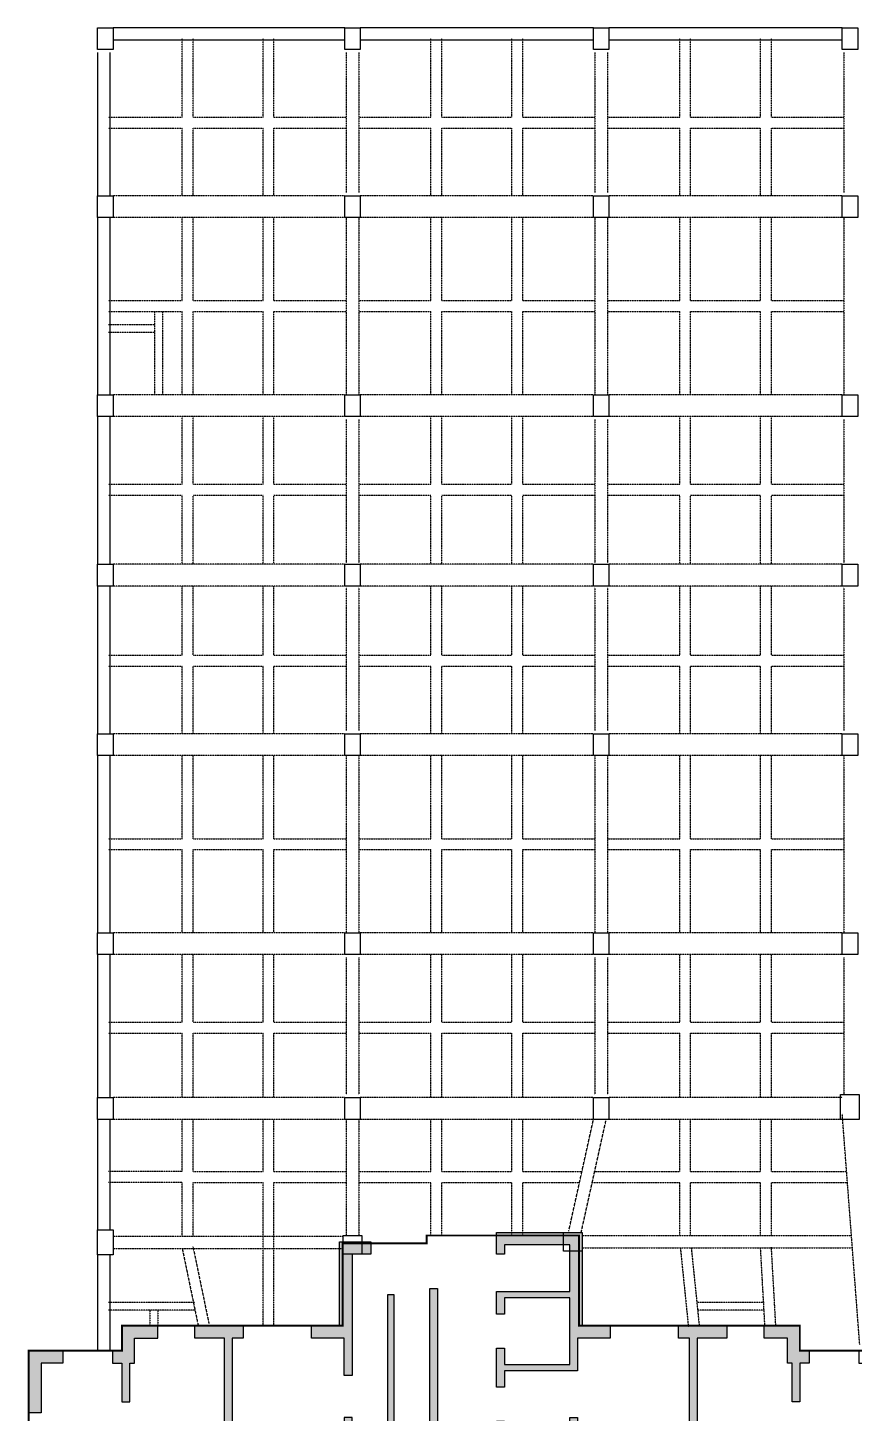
# Model space of a CAD drawing. Extents: x -1348811 to 123514, y -640545 to 749356.
# Drawn here: x -431255 to -404672, y -173609 to -129059 of the extents above; entities that cross this region are included whole.
import ezdxf

# ---------------------------------------------------------------- set-up
doc = ezdxf.new("R2010")
doc.units = 0
doc.header["$LTSCALE"] = 10
doc.header["$MEASUREMENT"] = 0
doc.linetypes.add('DASHED2', pattern=[0.375, 0.25, -0.125])
doc.linetypes.add('常规', pattern=[20, 10, 0, 10])
for name, color, linetype in [('BEAM', 4, 'DASHED2'), ('BEAM_SE', 144, 'DASHED2'), ('COLU', 1, 'CONTINUOUS'), ('cx', 60, 'CONTINUOUS'), ('dxsqt', 1, 'CONTINUOUS'), ('jlq', 1, 'CONTINUOUS'), ('PUB_HATCH', 9, 'CONTINUOUS')]:
    doc.layers.add(name, color=color, linetype=linetype)
doc.layers.add('RD-Line', color=2, linetype='常规', lineweight=0)

# ---------------------------------------------------------------- blocks, each defined once
blk = doc.blocks.new('D-JG--1F')
at = {"layer": 'PUB_HATCH'}
h = blk.add_hatch(color=256, dxfattribs=at)
h.paths.add_polyline_path([(21450, -10000), (19050, -10000), (19050, -10400), (18800, -10400), (18800, -9750), (21450, -9750)])
h.paths.add_polyline_path([(30950, -400), (30950, 300), (28200, 300), (28200, -2700), (27300, -2700), (27300, -3100), (28350, -3100), (28350, -4150), (30700, -4150), (30700, -4675), (30950, -4675), (30950, -3425), (30700, -3425), (30700, -3950), (28600, -3950), (28600, -1800), (30700, -1800), (30700, -2325), (30950, -2325), (30950, -1600), (28600, -1600), (28600, -100), (30700, -100), (30700, -400)])
h.paths.add_polyline_path([(35600, -7600), (35600, -7400), (34450, -7400), (34450, -7600), (32900, -7600), (32900, -7400), (34250, -7400), (34250, -7200), (35600, -7200), (35600, -5650), (35850, -5650), (35850, -7350), (37600, -7350), (37600, -7600)])
h.paths.add_polyline_path([(24750, -3100), (25100, -3100), (25100, -2700), (23550, -2700), (23550, -3100), (24500, -3100), (24500, -5850), (24750, -5850)])
h.paths.add_polyline_path([(39100, -2700), (39100, -3100), (39450, -3100), (39450, -5850), (39700, -5850), (39700, -3100), (40650, -3100), (40650, -2700)])
h.paths.add_polyline_path([(37650, -8850), (37650, -10000), (37400, -10000), (37400, -9100), (34750, -9100), (34750, -9500), (34500, -9500), (34500, -9100), (32900, -9100), (32900, -8850)])
h.paths.add_polyline_path([(42750, -7350), (46000, -7350), (46000, -8250), (45600, -8250), (45600, -7600), (43000, -7600), (43000, -8000), (42750, -8000)])
h.paths.add_polyline_path([(19800, -14100), (19050, -14100), (19050, -12850), (18800, -12850), (18800, -14500), (19800, -14500)])
h.paths.add_polyline_path([(22625, -14100), (23000, -14100), (23000, -14500), (21600, -14500), (21600, -14100), (22375, -14100), (22375, -12200), (22625, -12200)])
h.paths.add_polyline_path([(26800, -14500), (26200, -14500), (26200, -14100), (26550, -14100), (26550, -11900), (26800, -11900)])
h.paths.add_polyline_path([(22625, -11000), (22375, -11000), (22375, -8850), (22625, -8850)])
h.paths.add_polyline_path([(29100, -17100), (29100, -17500), (28100, -17500), (28100, -15750), (28500, -15750), (28500, -17100)])
h.paths.add_polyline_path([(32300, -17100), (31900, -17100), (31900, -15750), (31650, -15750), (31650, -17100), (30900, -17100), (30900, -17500), (32300, -17500)])
h.paths.add_polyline_path([(35800, -17500), (35100, -17500), (35100, -17100), (35400, -17100), (35400, -13350), (34500, -13350), (34500, -13100), (35800, -13100)])
h.paths.add_polyline_path([(28100, -14500), (28500, -14500), (28500, -13350), (30750, -13350), (30750, -13100), (28100, -13100)])
h.paths.add_polyline_path([(26800, -10000), (26800, -9100), (30800, -9100), (30800, -8850), (26550, -8850), (26550, -10000)])
h.paths.add_polyline_path([(28350, -5650), (28350, -7350), (26600, -7350), (26600, -7600), (28600, -7600), (28600, -6500), (30950, -6500), (30950, -6500), (30950, -5775), (30700, -5775), (30700, -6300), (28600, -6300), (28600, -5650)])
h.paths.add_polyline_path([(33100, -1500), (32850, -1500), (32850, -6400), (33100, -6400)])
h.paths.add_polyline_path([(35600, -400), (35600, -4300), (35850, -4300), (35850, -3100), (36900, -3100), (36900, -2700), (36000, -2700), (36000, 0), (35000, 0), (35000, -400)])
h.paths.add_polyline_path([(38000, -14100), (37650, -14100), (37650, -12200), (37400, -12200), (37400, -14500), (38000, -14500)])
h.paths.add_polyline_path([(41575, -8850), (41575, -11000), (41825, -11000), (41825, -8850)])
h.paths.add_polyline_path([(42600, -14100), (42600, -14500), (41200, -14500), (41200, -14100), (41575, -14100), (41575, -12200), (41825, -12200), (41825, -14100)])
h.paths.add_polyline_path([(45000, -14100), (45000, -12850), (45400, -12850), (45400, -14500), (44400, -14500), (44400, -14100)])
h.paths.add_polyline_path([(45600, -9150), (45600, -9600), (45000, -9600), (45000, -10000), (45000, -10000), (45000, -11450), (45400, -11450), (45400, -10000), (46000, -10000), (46000, -9150)])
h.paths.add_polyline_path([(45600, -3900), (45600, -5500), (46000, -5500), (46000, -3500), (44900, -3500), (44900, -3900)])
h.paths.add_polyline_path([(34250, -1700), (34250, -5860), (34450, -5860), (34450, -1700)])
h.paths.add_polyline_path([(34250, -1700), (34250, -5860), (34450, -5860), (34450, -1700)])
h.paths.add_polyline_path([(14550, -7350), (21450, -7350), (21450, -8000), (21200, -8000), (21200, -7600), (18125, -7600), (18125, -10000), (17875, -10000), (17875, -7600), (14800, -7600), (14800, -8000), (14550, -8000)])
h.paths.add_polyline_path([(14550, -10000), (16950, -10000), (16950, -10400), (17200, -10400), (17200, -9750), (14550, -9750)])
h.paths.add_polyline_path([(5050, -400), (5050, 300), (7800, 300), (7800, -2700), (8700, -2700), (8700, -3100), (7650, -3100), (7650, -4150), (5300, -4150), (5300, -4675), (5050, -4675), (5050, -3425), (5300, -3425), (5300, -3950), (7400, -3950), (7400, -1800), (5300, -1800), (5300, -2325), (5050, -2325), (5050, -1600), (7400, -1600), (7400, -100), (5300, -100), (5300, -400)])
h.paths.add_polyline_path([(400, -7600), (400, -7400), (1550, -7400), (1550, -7600), (3100, -7600), (3100, -7400), (1750, -7400), (1750, -7200), (400, -7200), (400, -5650), (150, -5650), (150, -7350), (-1600, -7350), (-1600, -7600)])
h.paths.add_polyline_path([(11250, -3100), (10900, -3100), (10900, -2700), (12450, -2700), (12450, -3100), (11500, -3100), (11500, -5850), (11250, -5850)])
h.paths.add_polyline_path([(-3100, -2700), (-3100, -3100), (-3450, -3100), (-3450, -5850), (-3700, -5850), (-3700, -3100), (-4650, -3100), (-4650, -2700)])
h.paths.add_polyline_path([(-1650, -8850), (-1650, -10000), (-1400, -10000), (-1400, -9100), (1250, -9100), (1250, -9500), (1500, -9500), (1500, -9100), (3100, -9100), (3100, -8850)])
h.paths.add_polyline_path([(-6750, -7350), (-10000, -7350), (-10000, -8250), (-9600, -8250), (-9600, -7600), (-7000, -7600), (-7000, -8000), (-6750, -8000)])
h.paths.add_polyline_path([(16200, -14100), (16950, -14100), (16950, -12850), (17200, -12850), (17200, -14500), (16200, -14500)])
h.paths.add_polyline_path([(13375, -14100), (13000, -14100), (13000, -14500), (14400, -14500), (14400, -14100), (13625, -14100), (13625, -12200), (13375, -12200)])
h.paths.add_polyline_path([(9200, -14500), (9800, -14500), (9800, -14100), (9450, -14100), (9450, -11900), (9200, -11900)])
h.paths.add_polyline_path([(13375, -11000), (13625, -11000), (13625, -8850), (13375, -8850)])
h.paths.add_polyline_path([(6900, -17100), (6900, -17500), (7900, -17500), (7900, -15750), (7500, -15750), (7500, -17100)])
h.paths.add_polyline_path([(3700, -17100), (4100, -17100), (4100, -15750), (4350, -15750), (4350, -17100), (5100, -17100), (5100, -17500), (3700, -17500)])
h.paths.add_polyline_path([(200, -17500), (900, -17500), (900, -17100), (600, -17100), (600, -13350), (1500, -13350), (1500, -13100), (200, -13100)])
h.paths.add_polyline_path([(7900, -14500), (7500, -14500), (7500, -13350), (5250, -13350), (5250, -13100), (7900, -13100)])
h.paths.add_polyline_path([(9200, -10000), (9200, -9100), (5200, -9100), (5200, -8850), (9450, -8850), (9450, -10000)])
h.paths.add_polyline_path([(7650, -5650), (7650, -7350), (9400, -7350), (9400, -7600), (7400, -7600), (7400, -6500), (5050, -6500), (5050, -6500), (5050, -5775), (5300, -5775), (5300, -6300), (7400, -6300), (7400, -5650)])
h.paths.add_polyline_path([(2900, -1500), (3150, -1500), (3150, -6400), (2900, -6400)])
h.paths.add_polyline_path([(400, -400), (400, -4300), (150, -4300), (150, -3100), (-900, -3100), (-900, -2700), (0, -2700), (0, 0), (1000, 0), (1000, -400)])
h.paths.add_polyline_path([(-2000, -14100), (-1650, -14100), (-1650, -12200), (-1400, -12200), (-1400, -14500), (-2000, -14500)])
h.paths.add_polyline_path([(-5575, -8850), (-5575, -11000), (-5825, -11000), (-5825, -8850)])
h.paths.add_polyline_path([(-6600, -14100), (-6600, -14500), (-5200, -14500), (-5200, -14100), (-5575, -14100), (-5575, -12200), (-5825, -12200), (-5825, -14100)])
h.paths.add_polyline_path([(-9000, -14100), (-9000, -12850), (-9400, -12850), (-9400, -14500), (-8400, -14500), (-8400, -14100)])
h.paths.add_polyline_path([(-9600, -9150), (-9600, -9600), (-9000, -9600), (-9000, -10000), (-9000, -10000), (-9000, -11450), (-9400, -11450), (-9400, -10000), (-10000, -10000), (-10000, -9150)])
h.paths.add_polyline_path([(-9600, -3900), (-9600, -5500), (-10000, -5500), (-10000, -3500), (-8900, -3500), (-8900, -3900)])
h.paths.add_polyline_path([(1750, -1700), (1750, -5860), (1550, -5860), (1550, -1700)])
h.paths.add_polyline_path([(1750, -1700), (1750, -5860), (1550, -5860), (1550, -1700)])
edge = h.paths.add_edge_path(flags=17)
edge.add_line((17875, -5500), (18125, -5500))
edge.add_line((18125, -5500), (18125, -3900))
edge.add_line((18125, -3900), (19300, -3900))
edge.add_line((19300, -3900), (19300, -3500))
edge.add_line((19300, -3500), (16700, -3500))
edge.add_line((16700, -3500), (16700, -3900))
edge.add_line((16700, -3900), (17875, -3900))
edge.add_line((17875, -3900), (17875, -5500))
edge.add_line((17875, -5500), (18125, -5500))
h.paths.add_polyline_path([(17875, -5500), (18125, -5500), (18125, -3900), (19300, -3900), (19300, -3500), (16700, -3500), (16700, -3900), (17875, -3900)], flags=17)
edge = h.paths.add_edge_path()
edge.add_line((21600, -3100), (22350, -3100))
edge.add_line((22350, -3100), (22350, -2700))
edge.add_line((22350, -2700), (21200, -2700))
edge.add_line((21200, -2700), (21200, -3500))
edge.add_line((21200, -3500), (20900, -3500))
edge.add_line((20900, -3500), (20900, -3900))
edge.add_line((20900, -3900), (21200, -3900))
edge.add_line((21200, -3900), (21200, -5150))
edge.add_line((21200, -5150), (21450, -5150))
edge.add_line((21450, -5150), (21450, -3900))
edge.add_line((21450, -3900), (21600, -3900))
edge.add_line((21600, -3900), (21600, -3100))
edge.add_line((42600, -3100), (41850, -3100))
edge.add_line((41850, -3100), (41850, -2700))
edge.add_line((41850, -2700), (43000, -2700))
edge.add_line((43000, -2700), (43000, -3500))
edge.add_line((43000, -3500), (43300, -3500))
edge.add_line((43300, -3500), (43300, -3900))
edge.add_line((43300, -3900), (43000, -3900))
edge.add_line((43000, -3900), (43000, -5150))
edge.add_line((43000, -5150), (42750, -5150))
edge.add_line((42750, -5150), (42750, -3900))
edge.add_line((42750, -3900), (42600, -3900))
edge.add_line((42600, -3900), (42600, -3100))
edge.add_line((14400, -3100), (13650, -3100))
edge.add_line((13650, -3100), (13650, -2700))
edge.add_line((13650, -2700), (14800, -2700))
edge.add_line((14800, -2700), (14800, -3500))
edge.add_line((14800, -3500), (15100, -3500))
edge.add_line((15100, -3500), (15100, -3900))
edge.add_line((15100, -3900), (14800, -3900))
edge.add_line((14800, -3900), (14800, -5150))
edge.add_line((14800, -5150), (14550, -5150))
edge.add_line((14550, -5150), (14550, -3900))
edge.add_line((14550, -3900), (14400, -3900))
edge.add_line((14400, -3900), (14400, -3100))
edge.add_line((-6600, -3100), (-5850, -3100))
edge.add_line((-5850, -3100), (-5850, -2700))
edge.add_line((-5850, -2700), (-7000, -2700))
edge.add_line((-7000, -2700), (-7000, -3500))
edge.add_line((-7000, -3500), (-7300, -3500))
edge.add_line((-7300, -3500), (-7300, -3900))
edge.add_line((-7300, -3900), (-7000, -3900))
edge.add_line((-7000, -3900), (-7000, -5150))
edge.add_line((-7000, -5150), (-6750, -5150))
edge.add_line((-6750, -5150), (-6750, -3900))
edge.add_line((-6750, -3900), (-6600, -3900))
edge.add_line((-6600, -3900), (-6600, -3100))
for points in [[(1750, -1700), (1550, -1700), (1550, -5860), (1750, -5860)], [(34450, -1700), (34250, -1700), (34250, -5860), (34450, -5860)], [(-5850, -3100), (-5850, -2700), (-7000, -2700), (-7000, -3500), (-7300, -3500), (-7300, -3900), (-7000, -3900), (-7000, -5150), (-6750, -5150), (-6750, -3900), (-6600, -3900), (-6600, -3100)], [(14400, -3900), (14550, -3900), (14550, -5150), (14800, -5150), (14800, -3900), (15100, -3900), (15100, -3500), (14800, -3500), (14800, -2700), (13650, -2700), (13650, -3100), (14400, -3100)], [(22350, -3100), (22350, -2700), (21200, -2700), (21200, -3500), (20900, -3500), (20900, -3900), (21200, -3900), (21200, -5150), (21450, -5150), (21450, -3900), (21600, -3900), (21600, -3100)], [(42600, -3900), (42750, -3900), (42750, -5150), (43000, -5150), (43000, -3900), (43300, -3900), (43300, -3500), (43000, -3500), (43000, -2700), (41850, -2700), (41850, -3100), (42600, -3100)]]:
    blk.add_hatch(color=256, dxfattribs=at).paths.add_polyline_path(points)
at = {"layer": 'dxsqt'}
for points in [[(400, -400), (400, -4300), (150, -4300), (150, -3100), (-900, -3100), (-900, -2700), (0, -2700), (0, 0), (1000, 0), (1000, -400), (400, -400)], [(5050, -400), (5050, 300), (7800, 300), (7800, -2700), (8700, -2700), (8700, -3100), (7650, -3100), (7650, -4150), (5300, -4150), (5300, -4675), (5050, -4675), (5050, -3425), (5300, -3425), (5300, -3950), (7400, -3950), (7400, -1800), (5300, -1800), (5300, -2325), (5050, -2325), (5050, -1600), (7400, -1600), (7400, -100), (5300, -100), (5300, -400), (5050, -400)], [(30950, -400), (30950, 300), (28200, 300), (28200, -2700), (27300, -2700), (27300, -3100), (28350, -3100), (28350, -4150), (30700, -4150), (30700, -4675), (30950, -4675), (30950, -3425), (30700, -3425), (30700, -3950), (28600, -3950), (28600, -1800), (30700, -1800), (30700, -2325), (30950, -2325), (30950, -1600), (28600, -1600), (28600, -100), (30700, -100), (30700, -400), (30950, -400)], [(35600, -400), (35600, -4300), (35850, -4300), (35850, -3100), (36900, -3100), (36900, -2700), (36000, -2700), (36000, 0), (35000, 0), (35000, -400), (35600, -400)], [(-6600, -3100), (-5850, -3100), (-5850, -2700), (-7000, -2700), (-7000, -3500), (-7300, -3500), (-7300, -3900), (-7000, -3900), (-7000, -5150), (-6750, -5150), (-6750, -3900), (-6600, -3900), (-6600, -3100)], [(-3100, -2700), (-3100, -3100), (-3450, -3100), (-3450, -5850), (-3700, -5850), (-3700, -3100), (-4650, -3100), (-4650, -2700), (-3100, -2700)], [(11250, -3100), (10900, -3100), (10900, -2700), (12450, -2700), (12450, -3100), (11500, -3100), (11500, -5850), (11250, -5850), (11250, -3100)], [(14400, -3100), (13650, -3100), (13650, -2700), (14800, -2700), (14800, -3500), (15100, -3500), (15100, -3900), (14800, -3900), (14800, -5150), (14550, -5150), (14550, -3900), (14400, -3900), (14400, -3100)], [(21600, -3100), (22350, -3100), (22350, -2700), (21200, -2700), (21200, -3500), (20900, -3500), (20900, -3900), (21200, -3900), (21200, -5150), (21450, -5150), (21450, -3900), (21600, -3900), (21600, -3100)], [(24750, -3100), (25100, -3100), (25100, -2700), (23550, -2700), (23550, -3100), (24500, -3100), (24500, -5850), (24750, -5850), (24750, -3100)], [(39100, -2700), (39100, -3100), (39450, -3100), (39450, -5850), (39700, -5850), (39700, -3100), (40650, -3100), (40650, -2700), (39100, -2700)], [(42600, -3100), (41850, -3100), (41850, -2700), (43000, -2700), (43000, -3500), (43300, -3500), (43300, -3900), (43000, -3900), (43000, -5150), (42750, -5150), (42750, -3900), (42600, -3900), (42600, -3100)], [(-9600, -3900), (-9600, -5500), (-10000, -5500), (-10000, -3500), (-8900, -3500), (-8900, -3900), (-9600, -3900)], [(17875, -5500), (18125, -5500), (18125, -3900), (19300, -3900), (19300, -3500), (16700, -3500), (16700, -3900), (17875, -3900), (17875, -5500), (18125, -5500)], [(45600, -3900), (45600, -5500), (46000, -5500), (46000, -3500), (44900, -3500), (44900, -3900), (45600, -3900)], [(7650, -5650), (7650, -7350), (9400, -7350), (9400, -7600), (7400, -7600), (7400, -6500), (5050, -6500), (5050, -6500), (5050, -6500), (5050, -5775), (5300, -5775), (5300, -6300), (7400, -6300), (7400, -5650), (7650, -5650)], [(28350, -5650), (28350, -7350), (26600, -7350), (26600, -7600), (28600, -7600), (28600, -6500), (30950, -6500), (30950, -6500), (30950, -6500), (30950, -5775), (30700, -5775), (30700, -6300), (28600, -6300), (28600, -5650), (28350, -5650)], [(-6750, -7350), (-10000, -7350), (-10000, -8250), (-9600, -8250), (-9600, -7600), (-7000, -7600), (-7000, -8000), (-6750, -8000), (-6750, -7350)], [(14550, -7350), (21450, -7350), (21450, -8000), (21200, -8000), (21200, -7600), (18125, -7600), (18125, -10000), (17875, -10000), (17875, -7600), (14800, -7600), (14800, -8000), (14550, -8000), (14550, -7350)], [(42750, -7350), (46000, -7350), (46000, -8250), (45600, -8250), (45600, -7600), (43000, -7600), (43000, -8000), (42750, -8000), (42750, -7350)], [(-1650, -8850), (-1650, -10000), (-1400, -10000), (-1400, -9100), (1250, -9100), (1250, -9500), (1500, -9500), (1500, -9100), (3100, -9100), (3100, -8850), (-1650, -8850)], [(37650, -8850), (37650, -10000), (37400, -10000), (37400, -9100), (34750, -9100), (34750, -9500), (34500, -9500), (34500, -9100), (32900, -9100), (32900, -8850), (37650, -8850)], [(-9600, -9150), (-9600, -9600), (-9000, -9600), (-9000, -10000), (-9000, -10000), (-9000, -11450), (-9400, -11450), (-9400, -10000), (-10000, -10000), (-10000, -9150), (-9600, -9150)], [(45600, -9150), (45600, -9600), (45000, -9600), (45000, -10000), (45000, -10000), (45000, -11450), (45400, -11450), (45400, -10000), (46000, -10000), (46000, -9150), (45600, -9150)], [(9200, -14500), (9800, -14500), (9800, -14100), (9450, -14100), (9450, -11900), (9200, -11900), (9200, -14500)], [(26800, -14500), (26200, -14500), (26200, -14100), (26550, -14100), (26550, -11900), (26800, -11900), (26800, -14500)], [(-6600, -14100), (-6600, -14500), (-5200, -14500), (-5200, -14100), (-5575, -14100), (-5575, -12200), (-5825, -12200), (-5825, -14100), (-6600, -14100)], [(13375, -14100), (13000, -14100), (13000, -14500), (14400, -14500), (14400, -14100), (13625, -14100), (13625, -12200), (13375, -12200), (13375, -14100)], [(22625, -14100), (23000, -14100), (23000, -14500), (21600, -14500), (21600, -14100), (22375, -14100), (22375, -12200), (22625, -12200), (22625, -14100)], [(42600, -14100), (42600, -14500), (41200, -14500), (41200, -14100), (41575, -14100), (41575, -12200), (41825, -12200), (41825, -14100), (42600, -14100)], [(-9000, -14100), (-9000, -12850), (-9400, -12850), (-9400, -14500), (-8400, -14500), (-8400, -14100), (-9000, -14100)], [(16200, -14100), (16950, -14100), (16950, -12850), (17200, -12850), (17200, -14500), (16200, -14500), (16200, -14100)], [(19800, -14100), (19050, -14100), (19050, -12850), (18800, -12850), (18800, -14500), (19800, -14500), (19800, -14100)], [(45000, -14100), (45000, -12850), (45400, -12850), (45400, -14500), (44400, -14500), (44400, -14100), (45000, -14100)], [(200, -17500), (900, -17500), (900, -17100), (600, -17100), (600, -13350), (1500, -13350), (1500, -13100), (200, -13100), (200, -17500)], [(7900, -14500), (7500, -14500), (7500, -13350), (5250, -13350), (5250, -13100), (7900, -13100), (7900, -14500)], [(28100, -14500), (28500, -14500), (28500, -13350), (30750, -13350), (30750, -13100), (28100, -13100), (28100, -14500)], [(35800, -17500), (35100, -17500), (35100, -17100), (35400, -17100), (35400, -13350), (34500, -13350), (34500, -13100), (35800, -13100), (35800, -17500)], [(3700, -17100), (4100, -17100), (4100, -15750), (4350, -15750), (4350, -17100), (5100, -17100), (5100, -17500), (3700, -17500), (3700, -17100)], [(6900, -17100), (6900, -17500), (7900, -17500), (7900, -15750), (7500, -15750), (7500, -17100), (6900, -17100)], [(29100, -17100), (29100, -17500), (28100, -17500), (28100, -15750), (28500, -15750), (28500, -17100), (29100, -17100)], [(32300, -17100), (31900, -17100), (31900, -15750), (31650, -15750), (31650, -17100), (30900, -17100), (30900, -17500), (32300, -17500), (32300, -17100)]]:
    blk.add_lwpolyline(points, dxfattribs=at)
for points in [[(1750, -1700), (1750, -5860), (1550, -5860), (1550, -1700)], [(1750, -1700), (1750, -5860), (1550, -5860), (1550, -1700)], [(2900, -1500), (3150, -1500), (3150, -6400), (2900, -6400)], [(33100, -1500), (32850, -1500), (32850, -6400), (33100, -6400)], [(34250, -1700), (34250, -5860), (34450, -5860), (34450, -1700)], [(34250, -1700), (34250, -5860), (34450, -5860), (34450, -1700)], [(400, -7600), (400, -7400), (1550, -7400), (1550, -7600), (3100, -7600), (3100, -7400), (1750, -7400), (1750, -7200), (400, -7200), (400, -5650), (150, -5650), (150, -7350), (-1600, -7350), (-1600, -7600)], [(35600, -7600), (35600, -7400), (34450, -7400), (34450, -7600), (32900, -7600), (32900, -7400), (34250, -7400), (34250, -7200), (35600, -7200), (35600, -5650), (35850, -5650), (35850, -7350), (37600, -7350), (37600, -7600)], [(-5575, -8850), (-5575, -11000), (-5825, -11000), (-5825, -8850)], [(9200, -10000), (9200, -9100), (5200, -9100), (5200, -8850), (9450, -8850), (9450, -10000)], [(13375, -11000), (13625, -11000), (13625, -8850), (13375, -8850)], [(22625, -11000), (22375, -11000), (22375, -8850), (22625, -8850)], [(26800, -10000), (26800, -9100), (30800, -9100), (30800, -8850), (26550, -8850), (26550, -10000)], [(41575, -8850), (41575, -11000), (41825, -11000), (41825, -8850)], [(14550, -10000), (16950, -10000), (16950, -10400), (17200, -10400), (17200, -9750), (14550, -9750)], [(21450, -10000), (19050, -10000), (19050, -10400), (18800, -10400), (18800, -9750), (21450, -9750)], [(-2000, -14100), (-1650, -14100), (-1650, -12200), (-1400, -12200), (-1400, -14500), (-2000, -14500)], [(38000, -14100), (37650, -14100), (37650, -12200), (37400, -12200), (37400, -14500), (38000, -14500)]]:
    blk.add_lwpolyline(points, close=True, dxfattribs=at)
blk = doc.blocks.new('A$C6F315E46')
at = {"layer": 'BEAM'}
for p, q in [((-56400, 92433), (-56400, 87933)), ((-56000, 92433), (-56000, 87933)), ((-48400, 92433), (-48400, 87933)), ((-48000, 92433), (-48000, 87933)), ((-40400, 92433), (-40400, 87933)), ((-56450, 87833), (-63900, 87833)), ((-48450, 87833), (-55950, 87833)), ((-40450, 87833), (-47950, 87833)), ((-56450, 87133), (-63900, 87133)), ((-56400, 87133), (-56400, 81433)), ((-56000, 87133), (-56000, 81433)), ((-48450, 87133), (-55950, 87133)), ((-48400, 87133), (-48400, 81433)), ((-48000, 87133), (-48000, 81433)), ((-40450, 87133), (-47950, 87133)), ((-40400, 87133), (-40400, 81433)), ((-56450, 81433), (-63900, 81433)), ((-48450, 81433), (-55950, 81433)), ((-40450, 81433), (-47950, 81433)), ((-56450, 80733), (-63900, 80733)), ((-48450, 80733), (-55950, 80733)), ((-40450, 80733), (-47950, 80733)), ((-56400, 80633), (-56400, 76033)), ((-56000, 80633), (-56000, 76033)), ((-48400, 80633), (-48400, 76033)), ((-48000, 80633), (-48000, 76033)), ((-40400, 80633), (-40400, 76033)), ((-56450, 75983), (-63900, 75983)), ((-48450, 75983), (-55950, 75983)), ((-40450, 75983), (-47950, 75983)), ((-56450, 75283), (-63900, 75283)), ((-56400, 75233), (-56400, 70633)), ((-56000, 75233), (-56000, 70633)), ((-48450, 75283), (-55950, 75283)), ((-48400, 75233), (-48400, 70633)), ((-48000, 75233), (-48000, 70633)), ((-40450, 75283), (-47950, 75283)), ((-40400, 75233), (-40400, 70633)), ((-56450, 70533), (-63900, 70533)), ((-48450, 70533), (-55950, 70533)), ((-40450, 70533), (-47950, 70533)), ((-56450, 69833), (-63900, 69833)), ((-56400, 69833), (-56400, 64133)), ((-56000, 69833), (-56000, 64133)), ((-48450, 69833), (-55950, 69833)), ((-48400, 69833), (-48400, 64133)), ((-48000, 69833), (-48000, 64133)), ((-40450, 69833), (-47950, 69833)), ((-40400, 69833), (-40400, 64133)), ((-56450, 64133), (-63900, 64133)), ((-48450, 64133), (-55950, 64133)), ((-40450, 64133), (-47950, 64133)), ((-56450, 63433), (-63900, 63433)), ((-56400, 63333), (-56400, 58933)), ((-56000, 63333), (-56000, 58933)), ((-48450, 63433), (-55950, 63433)), ((-48400, 63333), (-48400, 58933)), ((-48000, 63333), (-48000, 58933)), ((-40450, 63433), (-47950, 63433)), ((-40400, 63333), (-40400, 58933)), ((-56450, 58833), (-63900, 58833)), ((-48450, 58833), (-55950, 58833)), ((-40450, 58833), (-47950, 58833)), ((-56450, 58133), (-63900, 58133)), ((-56400, 58133), (-56400, 54403)), ((-56000, 58133), (-56000, 54403)), ((-48450, 58133), (-55950, 58133)), ((-49243, 54544), (-48449, 58133)), ((-48843, 54500), (-48049, 58090)), ((-40450, 58133), (-47950, 58133)), ((-39887, 50900), (-40449, 58315)), ((-63900, 54383), (-56500, 54383)), ((-63900, 53983), (-56500, 53983))]:
    blk.add_line(p, q, dxfattribs=at)
at = {"layer": 'BEAM_SE'}
for p, q in [((-61675, 90358), (-61675, 92883)), ((-61325, 90358), (-61325, 92883)), ((-59075, 90358), (-59075, 92883)), ((-58725, 90358), (-58725, 92883)), ((-53675, 90358), (-53675, 92883)), ((-53325, 90358), (-53325, 92883)), ((-51075, 90358), (-51075, 92883)), ((-50725, 90358), (-50725, 92883)), ((-45675, 90358), (-45675, 92883)), ((-45325, 90358), (-45325, 92883)), ((-43075, 90358), (-43075, 92883)), ((-42725, 90358), (-42725, 92883)), ((-64050, 90358), (-61675, 90358)), ((-64050, 90008), (-61675, 90008)), ((-61675, 87833), (-61675, 90008)), ((-61325, 90358), (-59075, 90358)), ((-61325, 90008), (-59075, 90008)), ((-61325, 87833), (-61325, 90008)), ((-59075, 87833), (-59075, 90008)), ((-58725, 90358), (-56400, 90358)), ((-58725, 90008), (-56400, 90008)), ((-58725, 87833), (-58725, 90008)), ((-56000, 90358), (-53675, 90358)), ((-56000, 90008), (-53675, 90008)), ((-53675, 87833), (-53675, 90008)), ((-53325, 90358), (-51075, 90358)), ((-53325, 90008), (-51075, 90008)), ((-53325, 87833), (-53325, 90008)), ((-51075, 87833), (-51075, 90008)), ((-50725, 90358), (-48400, 90358)), ((-50725, 90008), (-48400, 90008)), ((-50725, 87833), (-50725, 90008)), ((-48000, 90358), (-45675, 90358)), ((-48000, 90008), (-45675, 90008)), ((-45675, 87833), (-45675, 90008)), ((-45325, 90358), (-43075, 90358)), ((-45325, 90008), (-43075, 90008)), ((-45325, 87833), (-45325, 90008)), ((-43075, 87833), (-43075, 90008)), ((-42725, 90358), (-40400, 90358)), ((-42725, 90008), (-40400, 90008)), ((-42725, 87833), (-42725, 90008)), ((-61675, 84458), (-61675, 87133)), ((-61325, 84458), (-61325, 87133)), ((-59075, 84458), (-59075, 87133)), ((-58725, 84458), (-58725, 87133)), ((-53675, 84458), (-53675, 87133)), ((-53325, 84458), (-53325, 87133)), ((-51075, 84458), (-51075, 87133)), ((-50725, 84458), (-50725, 87133)), ((-45675, 84458), (-45675, 87133)), ((-45325, 84458), (-45325, 87133)), ((-43075, 84458), (-43075, 87133)), ((-42725, 84458), (-42725, 87133)), ((-64050, 84458), (-61675, 84458)), ((-61325, 84458), (-59075, 84458)), ((-58725, 84458), (-56400, 84458)), ((-56000, 84458), (-53675, 84458)), ((-53325, 84458), (-51075, 84458)), ((-50725, 84458), (-48400, 84458)), ((-48000, 84458), (-45675, 84458)), ((-45325, 84458), (-43075, 84458)), ((-42725, 84458), (-40400, 84458)), ((-64050, 84108), (-61675, 84108)), ((-62550, 81433), (-62550, 84108)), ((-62300, 81433), (-62300, 84108)), ((-61675, 81433), (-61675, 84108)), ((-61325, 84108), (-59075, 84108)), ((-61325, 81433), (-61325, 84108)), ((-59075, 81433), (-59075, 84108)), ((-58725, 84108), (-56400, 84108)), ((-58725, 81433), (-58725, 84108)), ((-56000, 84108), (-53675, 84108)), ((-53675, 81433), (-53675, 84108)), ((-53325, 84108), (-51075, 84108)), ((-53325, 81433), (-53325, 84108)), ((-51075, 81433), (-51075, 84108)), ((-50725, 84108), (-48400, 84108)), ((-50725, 81433), (-50725, 84108)), ((-48000, 84108), (-45675, 84108)), ((-45675, 81433), (-45675, 84108)), ((-45325, 84108), (-43075, 84108)), ((-45325, 81433), (-45325, 84108)), ((-43075, 81433), (-43075, 84108)), ((-42725, 84108), (-40400, 84108)), ((-42725, 81433), (-42725, 84108)), ((-62550, 83683), (-64050, 83683)), ((-62550, 83433), (-64050, 83433)), ((-61675, 78558), (-61675, 80733)), ((-61325, 78558), (-61325, 80733)), ((-59075, 78558), (-59075, 80733)), ((-58725, 78558), (-58725, 80733)), ((-53675, 78558), (-53675, 80733)), ((-53325, 78558), (-53325, 80733)), ((-51075, 78558), (-51075, 80733)), ((-50725, 78558), (-50725, 80733)), ((-45675, 78558), (-45675, 80733)), ((-45325, 78558), (-45325, 80733)), ((-43075, 78558), (-43075, 80733)), ((-42725, 78558), (-42725, 80733)), ((-64050, 78558), (-61675, 78558)), ((-61325, 78558), (-59075, 78558)), ((-58725, 78558), (-56400, 78558)), ((-56000, 78558), (-53675, 78558)), ((-53325, 78558), (-51075, 78558)), ((-50725, 78558), (-48400, 78558)), ((-48000, 78558), (-45675, 78558)), ((-45325, 78558), (-43075, 78558)), ((-42725, 78558), (-40400, 78558)), ((-64050, 78208), (-61675, 78208)), ((-61675, 75983), (-61675, 78208)), ((-61325, 78208), (-59075, 78208)), ((-61325, 75983), (-61325, 78208)), ((-59075, 75983), (-59075, 78208)), ((-58725, 78208), (-56400, 78208)), ((-58725, 75983), (-58725, 78208)), ((-56000, 78208), (-53675, 78208)), ((-53675, 75983), (-53675, 78208)), ((-53325, 78208), (-51075, 78208)), ((-53325, 75983), (-53325, 78208)), ((-51075, 75983), (-51075, 78208)), ((-50725, 78208), (-48400, 78208)), ((-50725, 75983), (-50725, 78208)), ((-48000, 78208), (-45675, 78208)), ((-45675, 75983), (-45675, 78208)), ((-45325, 78208), (-43075, 78208)), ((-45325, 75983), (-45325, 78208)), ((-43075, 75983), (-43075, 78208)), ((-42725, 78208), (-40400, 78208)), ((-42725, 75983), (-42725, 78208)), ((-61675, 73058), (-61675, 75283)), ((-61325, 73058), (-61325, 75283)), ((-59075, 73058), (-59075, 75283)), ((-58725, 73058), (-58725, 75283)), ((-53675, 73058), (-53675, 75283)), ((-53325, 73058), (-53325, 75283)), ((-51075, 73058), (-51075, 75283)), ((-50725, 73058), (-50725, 75283)), ((-45675, 73058), (-45675, 75283)), ((-45325, 73058), (-45325, 75283)), ((-43075, 73058), (-43075, 75283)), ((-42725, 73058), (-42725, 75283)), ((-64050, 73058), (-61675, 73058)), ((-64050, 72708), (-61675, 72708)), ((-61675, 70533), (-61675, 72708)), ((-61325, 73058), (-59075, 73058)), ((-61325, 72708), (-59075, 72708)), ((-61325, 70533), (-61325, 72708)), ((-59075, 70533), (-59075, 72708)), ((-58725, 73058), (-56400, 73058)), ((-58725, 72708), (-56400, 72708)), ((-58725, 70533), (-58725, 72708)), ((-56000, 73058), (-53675, 73058)), ((-56000, 72708), (-53675, 72708)), ((-53675, 70533), (-53675, 72708)), ((-53325, 73058), (-51075, 73058)), ((-53325, 72708), (-51075, 72708)), ((-53325, 70533), (-53325, 72708)), ((-51075, 70533), (-51075, 72708)), ((-50725, 73058), (-48400, 73058)), ((-50725, 72708), (-48400, 72708)), ((-50725, 70533), (-50725, 72708)), ((-48000, 73058), (-45675, 73058)), ((-48000, 72708), (-45675, 72708)), ((-45675, 70533), (-45675, 72708)), ((-45325, 73058), (-43075, 73058)), ((-45325, 72708), (-43075, 72708)), ((-45325, 70533), (-45325, 72708)), ((-43075, 70533), (-43075, 72708)), ((-42725, 73058), (-40400, 73058)), ((-42725, 72708), (-40400, 72708)), ((-42725, 70533), (-42725, 72708)), ((-61675, 67158), (-61675, 69833)), ((-61325, 67158), (-61325, 69833)), ((-59075, 67158), (-59075, 69833)), ((-58725, 67158), (-58725, 69833)), ((-53675, 67158), (-53675, 69833)), ((-53325, 67158), (-53325, 69833)), ((-51075, 67158), (-51075, 69833)), ((-50725, 67158), (-50725, 69833)), ((-45675, 67158), (-45675, 69833)), ((-45325, 67158), (-45325, 69833)), ((-43075, 67158), (-43075, 69833)), ((-42725, 67158), (-42725, 69833)), ((-64050, 67158), (-61675, 67158)), ((-61325, 67158), (-59075, 67158)), ((-58725, 67158), (-56400, 67158)), ((-56000, 67158), (-53675, 67158)), ((-53325, 67158), (-51075, 67158)), ((-50725, 67158), (-48400, 67158)), ((-48000, 67158), (-45675, 67158)), ((-45325, 67158), (-43075, 67158)), ((-42725, 67158), (-40400, 67158)), ((-64050, 66808), (-61675, 66808)), ((-61675, 64133), (-61675, 66808)), ((-61325, 66808), (-59075, 66808)), ((-61325, 64133), (-61325, 66808)), ((-59075, 64133), (-59075, 66808)), ((-58725, 66808), (-56400, 66808)), ((-58725, 64133), (-58725, 66808)), ((-56000, 66808), (-53675, 66808)), ((-53675, 64133), (-53675, 66808)), ((-53325, 66808), (-51075, 66808)), ((-53325, 64133), (-53325, 66808)), ((-51075, 64133), (-51075, 66808)), ((-50725, 66808), (-48400, 66808)), ((-50725, 64133), (-50725, 66808)), ((-48000, 66808), (-45675, 66808)), ((-45675, 64133), (-45675, 66808)), ((-45325, 66808), (-43075, 66808)), ((-45325, 64133), (-45325, 66808)), ((-43075, 64133), (-43075, 66808)), ((-42725, 66808), (-40400, 66808)), ((-42725, 64133), (-42725, 66808)), ((-61675, 61258), (-61675, 63433)), ((-61325, 61258), (-61325, 63433)), ((-59075, 61258), (-59075, 63433)), ((-58725, 61258), (-58725, 63433)), ((-53675, 61258), (-53675, 63433)), ((-53325, 61258), (-53325, 63433)), ((-51075, 61258), (-51075, 63433)), ((-50725, 61258), (-50725, 63433)), ((-45675, 61258), (-45675, 63433)), ((-45325, 61258), (-45325, 63433)), ((-43075, 61258), (-43075, 63433)), ((-42725, 61258), (-42725, 63433)), ((-64050, 61258), (-61675, 61258)), ((-61325, 61258), (-59075, 61258)), ((-58725, 61258), (-56400, 61258)), ((-56000, 61258), (-53675, 61258)), ((-53325, 61258), (-51075, 61258)), ((-50725, 61258), (-48400, 61258)), ((-48000, 61258), (-45675, 61258)), ((-45325, 61258), (-43075, 61258)), ((-42725, 61258), (-40400, 61258)), ((-64050, 60908), (-61675, 60908)), ((-61675, 58833), (-61675, 60908)), ((-61325, 60908), (-59075, 60908)), ((-61325, 58833), (-61325, 60908)), ((-59075, 58833), (-59075, 60908)), ((-58725, 60908), (-56400, 60908)), ((-58725, 58833), (-58725, 60908)), ((-56000, 60908), (-53675, 60908)), ((-53675, 58833), (-53675, 60908)), ((-53325, 60908), (-51075, 60908)), ((-53325, 58833), (-53325, 60908)), ((-51075, 58833), (-51075, 60908)), ((-50725, 60908), (-48400, 60908)), ((-50725, 58833), (-50725, 60908)), ((-48000, 60908), (-45675, 60908)), ((-45675, 58833), (-45675, 60908)), ((-45325, 60908), (-43075, 60908)), ((-45325, 58833), (-45325, 60908)), ((-43075, 58833), (-43075, 60908)), ((-42725, 60908), (-40400, 60908)), ((-42725, 58833), (-42725, 60908)), ((-61675, 56458), (-61675, 58133)), ((-61325, 56458), (-61325, 58133)), ((-59075, 56458), (-59075, 58133)), ((-58725, 56458), (-58725, 58133)), ((-53675, 56458), (-53675, 58133)), ((-53325, 56458), (-53325, 58133)), ((-51075, 56458), (-51075, 58133)), ((-50725, 56458), (-50725, 58133)), ((-45675, 56458), (-45675, 58133)), ((-45325, 56458), (-45325, 58133)), ((-43075, 56458), (-43075, 58133)), ((-42725, 56458), (-42725, 58133)), ((-61675, 56458), (-64050, 56458)), ((-61325, 56458), (-59075, 56458)), ((-58725, 56458), (-56400, 56458)), ((-56000, 56458), (-53675, 56458)), ((-53325, 56458), (-51075, 56458)), ((-50725, 56458), (-48820, 56458)), ((-48410, 56458), (-45675, 56458)), ((-45325, 56458), (-43075, 56458)), ((-42725, 56458), (-40309, 56458)), ((-61675, 56108), (-64050, 56108)), ((-61675, 54383), (-61675, 56108)), ((-61325, 56108), (-59075, 56108)), ((-61325, 54383), (-61325, 56108)), ((-59075, 51500), (-59075, 56108)), ((-58725, 56108), (-56400, 56108)), ((-58725, 51500), (-58725, 56108)), ((-56000, 56108), (-53675, 56108)), ((-53675, 54400), (-53675, 56108)), ((-53325, 56108), (-51075, 56108)), ((-53325, 54400), (-53325, 56108)), ((-51075, 54400), (-51075, 56108)), ((-50725, 56108), (-48897, 56108)), ((-50725, 54400), (-50725, 56108)), ((-48487, 56108), (-45675, 56108)), ((-45675, 54400), (-45675, 56108)), ((-45325, 56108), (-43075, 56108)), ((-45325, 54400), (-45325, 56108)), ((-43075, 54400), (-43075, 56108)), ((-42725, 56108), (-40282, 56108)), ((-42725, 54400), (-42725, 56108)), ((-48814, 54400), (-40152, 54400)), ((-61675, 53983), (-61160, 51500)), ((-61332, 54055), (-60817, 51572)), ((-48814, 54000), (-40122, 54000)), ((-45655, 54000), (-45398, 51482)), ((-45304, 54000), (-45050, 51518)), ((-42936, 51500), (-43075, 54000)), ((-42586, 51520), (-42726, 54020)), ((-61264, 52250), (-64050, 52250)), ((-42964, 52250), (-45099, 52250)), ((-61264, 52000), (-64050, 52000)), ((-62714, 52000), (-62714, 51500)), ((-62464, 52000), (-62464, 51500)), ((-42964, 52000), (-45099, 52000))]:
    blk.add_line(p, q, dxfattribs=at)
at = {"layer": 'COLU'}
for points in [[(-64400, 93233), (-63900, 93233), (-63900, 92533), (-64400, 92533)], [(-56450, 93233), (-55950, 93233), (-55950, 92533), (-56450, 92533)], [(-48450, 93233), (-47950, 93233), (-47950, 92533), (-48450, 92533)], [(-40450, 93233), (-39950, 93233), (-39950, 92533), (-40450, 92533)], [(-64400, 87833), (-63900, 87833), (-63900, 87133), (-64400, 87133)], [(-56450, 87833), (-55950, 87833), (-55950, 87133), (-56450, 87133)], [(-48450, 87833), (-47950, 87833), (-47950, 87133), (-48450, 87133)], [(-40450, 87833), (-39950, 87833), (-39950, 87133), (-40450, 87133)], [(-64400, 81433), (-63900, 81433), (-63900, 80733), (-64400, 80733)], [(-56450, 81433), (-55950, 81433), (-55950, 80733), (-56450, 80733)], [(-48450, 81433), (-47950, 81433), (-47950, 80733), (-48450, 80733)], [(-40450, 81433), (-39950, 81433), (-39950, 80733), (-40450, 80733)], [(-64400, 75983), (-63900, 75983), (-63900, 75283), (-64400, 75283)], [(-56450, 75983), (-55950, 75983), (-55950, 75283), (-56450, 75283)], [(-48450, 75983), (-47950, 75983), (-47950, 75283), (-48450, 75283)], [(-40450, 75983), (-39950, 75983), (-39950, 75283), (-40450, 75283)], [(-64400, 70533), (-63900, 70533), (-63900, 69833), (-64400, 69833)], [(-56450, 70533), (-55950, 70533), (-55950, 69833), (-56450, 69833)], [(-48450, 70533), (-47950, 70533), (-47950, 69833), (-48450, 69833)], [(-40450, 70533), (-39950, 70533), (-39950, 69833), (-40450, 69833)], [(-64400, 64133), (-63900, 64133), (-63900, 63433), (-64400, 63433)], [(-56450, 64133), (-55950, 64133), (-55950, 63433), (-56450, 63433)], [(-48450, 64133), (-47950, 64133), (-47950, 63433), (-48450, 63433)], [(-40450, 64133), (-39950, 64133), (-39950, 63433), (-40450, 63433)], [(-64400, 58833), (-63900, 58833), (-63900, 58133), (-64400, 58133)], [(-56450, 58833), (-55950, 58833), (-55950, 58133), (-56450, 58133)], [(-48450, 58833), (-47950, 58833), (-47950, 58133), (-48450, 58133)], [(-40500, 58933), (-39900, 58933), (-39900, 58133), (-40500, 58133)], [(-64400, 54583), (-63900, 54583), (-63900, 53783), (-64400, 53783)], [(-56500, 54403), (-55900, 54403), (-55900, 53803), (-56500, 53803)], [(-49414, 54500), (-48814, 54500), (-48814, 53900), (-49414, 53900)]]:
    blk.add_lwpolyline(points, close=True, dxfattribs=at)
at = {"layer": 'cx', "const_width": 60}
blk.add_lwpolyline([(-35414, 50700), (-41814, 50700), (-41814, 51500), (-42664, 51500), (-42664, 51500), (-44464, 51500), (-44464, 51500), (-48914, 51500), (-48914, 54400), (-53814, 54400), (-53814, 54150), (-56514, 54150), (-56514, 51500), (-60964, 51500), (-60964, 51500), (-62764, 51500), (-62764, 51500), (-63614, 51500), (-63614, 50700), (-66614, 50700), (-66614, 44200)], dxfattribs=at)
at = {"layer": 'jlq'}
for p, q in [((-56450, 93233), (-63900, 93233)), ((-48450, 93233), (-55950, 93233)), ((-40450, 93233), (-47950, 93233)), ((-56450, 92833), (-63900, 92833)), ((-48450, 92833), (-55950, 92833)), ((-40450, 92833), (-47950, 92833)), ((-64400, 92433), (-64400, 87833)), ((-64000, 92433), (-64000, 87833)), ((-64400, 87133), (-64400, 81433)), ((-64000, 87133), (-64000, 81433)), ((-64400, 80733), (-64400, 75983)), ((-64000, 80733), (-64000, 75983)), ((-64400, 75283), (-64400, 70533)), ((-64000, 75283), (-64000, 70533)), ((-64400, 69833), (-64400, 64133)), ((-64000, 69833), (-64000, 64133)), ((-64400, 63433), (-64400, 58833)), ((-64000, 63433), (-64000, 58833)), ((-64400, 58133), (-64400, 54583)), ((-64000, 58133), (-64000, 54583)), ((-64400, 53783), (-64400, 50700)), ((-64000, 53783), (-64000, 50700)), ((-64000, 50700), (-64400, 50700))]:
    blk.add_line(p, q, dxfattribs=at)
at = {"layer": 'PUB_HATCH'}
blk.add_blockref('D-JG--1F', (-56614, 54200), dxfattribs=at)

msp = doc.modelspace()

# ---------------------------------------------------------------- block references
at = {"layer": 'RD-Line'}
msp.add_blockref('A$C6F315E46', (-364611.2, -222292.9), dxfattribs=at)

doc.saveas('drawing.dxf')
